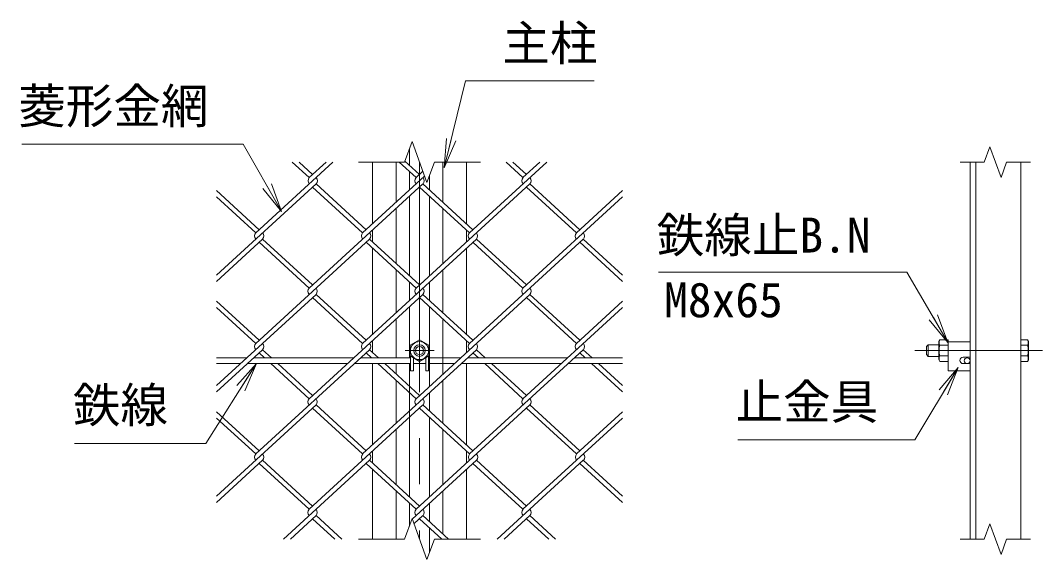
# Model space of a CAD drawing. Units: millimetres, scale not verified. Extents: x -4200 to 4200, y -2970 to 2970.
# Drawn here: x 739 to 2148, y -868 to -131 of the extents above; entities that cross this region are included whole.
import ezdxf
from ezdxf.enums import TextEntityAlignment as Align

# ---------------------------------------------------------------- set-up
doc = ezdxf.new("R2010")
doc.units = ezdxf.units.MM
doc.header["$LTSCALE"] = 10
doc.linetypes.add('USER1', pattern=[50.8, 31.75, -6.35, 6.35, -6.35])
for name, color, linetype, lineweight in [('0-0_D-STR1', 1, 'Continuous', 18), ('0-1_D-BMK', 2, 'USER1', 13), ('0-2_D-STR-DIM', 7, 'Continuous', 13), ('0-6_D-STR3', 3, 'Continuous', 13), ('0-7_D-STR-TXT', 7, 'Continuous', 13), ('0-8_0', 7, 'Continuous', 18), ('0-A_D-STR2', 7, 'Continuous', 13)]:
    doc.layers.add(name, color=color, linetype=linetype, lineweight=lineweight)
doc.styles.add('ＭＳ ゴシック', font='')
doc.styles.get('ＭＳ ゴシック').set_extended_font_data('MS Gothic')

# ---------------------------------------------------------------- blocks, each defined once
blk = doc.blocks.new('_Open')
at = {"layer": '0-8_0'}
blk.add_line((-10, 1.667), (0, 0), dxfattribs=at)
blk.add_lwpolyline([(-10, -1.667), (0, 0), (-10, 0)], dxfattribs=at)

msp = doc.modelspace()

# ---------------------------------------------------------------- linework, layer by layer
at = {"layer": '0-0_D-STR1'}
for p, q in [((1274.93, -308.46), (1274.93, -330.63)), ((1223.93, -411.7), (1223.93, -326.38)), ((1256.93, -381.46), (1256.93, -326.38)), ((1320.93, -381.46), (1320.93, -326.38)), ((1353.93, -411.7), (1353.93, -326.38)), ((2048.25, -846.38), (2048.25, -326.38)), ((2056.25, -846.38), (2056.25, -326.38)), ((2118.25, -846.38), (2118.25, -326.38)), ((1274.93, -339.31), (1274.93, -364.97)), ((1302.93, -344.29), (1302.93, -364.97)), ((1274.93, -373.65), (1274.93, -483.11)), ((1302.93, -373.65), (1302.93, -483.11)), ((1256.93, -466.62), (1256.93, -390.14)), ((1320.93, -466.62), (1320.93, -390.14)), ((1223.93, -436.38), (1223.93, -420.38)), ((1353.93, -436.38), (1353.93, -420.38)), ((1223.93, -564.18), (1223.93, -445.06)), ((1353.93, -564.18), (1353.93, -445.06)), ((1256.93, -533.94), (1256.93, -475.3)), ((1320.93, -533.94), (1320.93, -475.3)), ((1274.93, -491.79), (1274.93, -517.45)), ((1302.93, -491.79), (1302.93, -517.45)), ((1274.93, -526.13), (1274.93, -596.38)), ((1302.93, -526.13), (1302.93, -635.59)), ((1256.93, -596.38), (1256.93, -542.62)), ((1320.93, -619.1), (1320.93, -542.62)), ((1223.93, -588.86), (1223.93, -572.86)), ((1353.93, -588.86), (1353.93, -572.86)), ((1223.93, -716.66), (1223.93, -604.38)), ((1256.93, -619.1), (1256.93, -604.38)), ((1274.93, -604.38), (1274.93, -788.07)), ((1353.93, -716.66), (1353.93, -604.38)), ((1256.93, -686.42), (1256.93, -627.78)), ((1320.93, -686.42), (1320.93, -627.78)), ((1302.93, -644.27), (1302.93, -669.93)), ((1302.93, -678.61), (1302.93, -788.07)), ((1256.93, -771.58), (1256.93, -695.1)), ((1320.93, -771.58), (1320.93, -695.1)), ((1223.93, -741.34), (1223.93, -725.34)), ((1353.93, -741.34), (1353.93, -725.34)), ((1223.93, -846.38), (1223.93, -750.02)), ((1353.93, -846.38), (1353.93, -750.02)), ((1256.93, -846.38), (1256.93, -780.26)), ((1320.93, -838.9), (1320.93, -780.26)), ((1274.93, -796.75), (1274.93, -828.46)), ((1302.93, -796.75), (1302.93, -822.41)), ((1302.93, -831.09), (1302.93, -864.29))]:
    msp.add_line(p, q, dxfattribs=at)
at = {"layer": '0-1_D-BMK'}
for p, q in [((1288.93, -326.38), (1288.93, -846.38)), ((1308.93, -586.38), (1268.93, -586.38)), ((1972.25, -586.38), (2148.25, -586.38))]:
    msp.add_line(p, q, dxfattribs=at)
at = {"layer": '0-2_D-STR-DIM'}
for p, q in [((1268.41, -326.38), (1204.93, -326.38)), ((1372.93, -326.38), (1309.46, -326.38)), ((2034.75, -326.38), (2067.85, -326.38)), ((2098.64, -326.38), (2131.75, -326.38)), ((1268.41, -846.38), (1204.93, -846.38)), ((1372.93, -846.38), (1309.46, -846.38)), ((2034.75, -846.38), (2067.85, -846.38)), ((2098.64, -846.38), (2131.75, -846.38))]:
    msp.add_line(p, q, dxfattribs=at)
for points in [[(1268.41, -326.38), (1278.67, -298.19), (1299.2, -354.57), (1309.46, -326.38)], [(2098.64, -326.38), (2090.94, -347.52), (2075.55, -305.23), (2067.85, -326.38)], [(1268.41, -846.38), (1278.67, -818.19), (1299.2, -874.57), (1309.46, -846.38)], [(2098.64, -846.38), (2090.94, -867.52), (2075.55, -825.23), (2067.85, -846.38)]]:
    msp.add_lwpolyline(points, dxfattribs=at)
at = {"layer": '0-6_D-STR3'}
for p, q in [((1288.93, -571.37), (1275.93, -578.87)), ((1301.93, -578.87), (1288.93, -571.37)), ((2005.25, -598.88), (2005.25, -573.88)), ((2018.25, -601.39), (2018.25, -571.37)), ((2018.25, -574.38), (2018.25, -614.38)), ((2018.25, -574.38), (2048.25, -574.38)), ((2118.25, -571.37), (2118.25, -601.39)), ((2118.25, -571.37), (2127.45, -571.37)), ((2128.85, -573.78), (2127.45, -571.37)), ((2128.85, -573.78), (2128.85, -598.98)), ((1275.93, -578.87), (1275.93, -593.88)), ((1301.93, -593.88), (1301.93, -578.87)), ((1990.65, -578.38), (1988.25, -580.78)), ((1988.25, -580.78), (1988.25, -591.98)), ((2005.25, -578.38), (1990.65, -578.38)), ((2018.25, -578.87), (2006.7, -578.87)), ((2118.25, -578.87), (2127.45, -578.87)), ((1050.82, -596.38), (1008.93, -596.38)), ((1042.09, -604.38), (1008.93, -604.38)), ((1189.54, -604.38), (1051.56, -604.38)), ((1198.27, -596.38), (1060.29, -596.38)), ((1276.43, -604.38), (1199.02, -604.38)), ((1276.43, -596.38), (1207.75, -596.38)), ((1275.93, -593.88), (1288.93, -601.39)), ((1276.43, -594.17), (1276.43, -614.38)), ((1280.43, -596.48), (1280.43, -614.38)), ((1297.43, -604.38), (1280.43, -604.38)), ((1288.93, -601.39), (1301.93, -593.88)), ((1297.43, -596.48), (1297.43, -614.38)), ((1301.43, -594.17), (1301.43, -614.38)), ((1345.73, -596.38), (1301.43, -596.38)), ((1337, -604.38), (1301.43, -604.38)), ((1484.45, -604.38), (1346.47, -604.38)), ((1493.18, -596.38), (1355.2, -596.38)), ((1568.93, -604.38), (1493.93, -604.38)), ((1568.93, -596.38), (1502.66, -596.38)), ((2005.25, -594.38), (1990.65, -594.38)), ((2018.25, -593.88), (2006.7, -593.88)), ((2038.75, -595.38), (2048.25, -595.38)), ((2038.75, -604.38), (2048.25, -604.38)), ((2048.25, -604.38), (2048.25, -614.38)), ((2118.25, -593.88), (2127.45, -593.88)), ((2118.25, -601.39), (2127.45, -601.39)), ((2128.85, -598.98), (2127.45, -601.39)), ((1276.43, -614.38), (1280.43, -614.38)), ((1297.43, -614.38), (1301.43, -614.38)), ((2018.25, -614.38), (2048.25, -614.38))]:
    msp.add_line(p, q, dxfattribs=at)
for points in [[(2018.25, -571.37), (2006.7, -571.37), (2005.25, -573.88)], [(1990.65, -578.38), (1990.65, -594.38), (1988.25, -591.98)], [(2018.25, -601.39), (2006.7, -601.39), (2005.25, -598.88)]]:
    msp.add_lwpolyline(points, dxfattribs=at)
for centre, radius in [((1288.93, -586.38), 12.5), ((1288.93, -586.38), 8), ((1288.93, -586.38), 5.6), ((2044.25, -600.38), 4)]:
    msp.add_circle(centre, radius, dxfattribs=at)
for centre, radius, start, end in [((2012.18, -575.12), 6.64, 145.61586, 214.38414), ((2121.97, -575.12), 6.64, 325.61585, 34.38415), ((2030.37, -586.38), 24.84, 162.4121, 197.5879), ((2103.78, -586.38), 24.84, 342.4121, 17.5879), ((2012.18, -597.64), 6.64, 145.61584, 214.38415), ((2038.75, -599.88), 4.5, 90, 270), ((2121.97, -597.64), 6.64, 325.61585, 34.38415)]:
    msp.add_arc(centre, radius, start, end, dxfattribs=at)
at = {"layer": '0-7_D-STR-TXT'}
for points in [[(1529.65, -214.5), (1352.33, -214.5), (1323.53, -332.54)], [(740.39, -301.77), (1045.88, -301.77), (1097.57, -392.71)], [(1618.4, -478.45), (1961.2, -478.45), (2016.82, -573.35)], [(813.12, -714.35), (993.99, -714.35), (1062.89, -606.06)], [(1728.1, -709.69), (1971.92, -709.69), (2030.8, -611.49)]]:
    msp.add_lwpolyline(points, dxfattribs=at)
at = {"layer": '0-A_D-STR2'}
for p, q in [((1169.6, -326.38), (1063.01, -424.04)), ((1136.74, -347.8), (1113.36, -326.38)), ((1141.48, -343.46), (1122.84, -326.38)), ((1160.36, -326.38), (1136.86, -347.91)), ((1284.2, -347.8), (1260.82, -326.38)), ((1288.93, -343.46), (1268.88, -325.09)), ((1464.51, -326.38), (1357.93, -424.04)), ((1431.65, -347.8), (1408.27, -326.38)), ((1436.39, -343.46), (1417.75, -326.38)), ((1455.03, -326.38), (1431.65, -347.8)), ((1295.97, -345.7), (1210.47, -424.04)), ((1293.6, -339.19), (1284.2, -347.8)), ((1146.22, -356.48), (1008.93, -482.28)), ((1067.75, -419.7), (1008.93, -365.8)), ((1293.67, -356.48), (1136.74, -500.28)), ((1210.47, -424.04), (1141.48, -360.82)), ((1215.21, -419.7), (1146.22, -356.48)), ((1441.13, -356.48), (1284.2, -500.28)), ((1357.93, -424.04), (1288.93, -360.82)), ((1362.66, -419.7), (1293.67, -356.48)), ((1505.38, -424.04), (1436.39, -360.82)), ((1510.12, -419.7), (1441.13, -356.48)), ((1568.93, -365.8), (1505.38, -424.04)), ((1063.01, -424.04), (1008.93, -374.49)), ((1568.93, -374.49), (1431.65, -500.28)), ((1072.49, -432.72), (1008.93, -490.96)), ((1219.94, -432.72), (1063.01, -576.52)), ((1141.48, -495.94), (1072.49, -432.72)), ((1367.4, -432.72), (1210.47, -576.52)), ((1288.93, -495.94), (1219.94, -432.72)), ((1514.85, -432.72), (1357.93, -576.52)), ((1436.39, -495.94), (1367.4, -432.72)), ((1568.93, -482.28), (1514.85, -432.72)), ((1136.74, -500.28), (1067.75, -437.06)), ((1284.2, -500.28), (1215.21, -437.06)), ((1431.65, -500.28), (1363.08, -437.44)), ((1568.93, -490.96), (1510.12, -437.06)), ((1146.22, -508.96), (1008.93, -634.76)), ((1067.75, -572.18), (1008.93, -518.28)), ((1293.67, -508.96), (1136.74, -652.76)), ((1210.47, -576.52), (1141.48, -513.3)), ((1215.21, -572.18), (1146.22, -508.96)), ((1441.13, -508.96), (1284.2, -652.76)), ((1357.93, -576.52), (1288.93, -513.3)), ((1362.66, -572.18), (1293.67, -508.96)), ((1505.38, -576.52), (1436.39, -513.3)), ((1510.12, -572.18), (1441.13, -508.96)), ((1568.93, -518.28), (1505.38, -576.52)), ((1063.01, -576.52), (1008.93, -526.96)), ((1568.93, -526.96), (1431.65, -652.76)), ((1072.49, -585.2), (1008.93, -643.44)), ((1219.94, -585.2), (1063.01, -729)), ((1075.21, -596.38), (1067.75, -589.54)), ((1084.68, -596.38), (1072.49, -585.2)), ((1367.4, -585.2), (1210.47, -729)), ((1222.67, -596.38), (1215.21, -589.54)), ((1232.14, -596.38), (1219.94, -585.2)), ((1514.85, -585.2), (1357.93, -729)), ((1370.12, -596.38), (1362.66, -589.54)), ((1379.6, -596.38), (1367.4, -585.2)), ((1517.58, -596.38), (1510.12, -589.54)), ((1527.05, -596.38), (1514.85, -585.2)), ((1136.74, -652.76), (1083.94, -604.38)), ((1141.48, -648.42), (1093.42, -604.38)), ((1284.2, -652.76), (1231.4, -604.38)), ((1288.93, -648.42), (1240.87, -604.38)), ((1431.65, -652.76), (1378.85, -604.38)), ((1436.39, -648.42), (1388.33, -604.38)), ((1568.93, -643.44), (1526.31, -604.38)), ((1568.93, -634.76), (1535.78, -604.38)), ((1146.22, -661.44), (1008.93, -787.24)), ((1293.67, -661.44), (1136.74, -805.24)), ((1215.21, -724.66), (1146.22, -661.44)), ((1441.13, -661.44), (1284.2, -805.24)), ((1362.66, -724.66), (1293.67, -661.44)), ((1510.12, -724.66), (1441.13, -661.44)), ((1067.75, -724.66), (1008.93, -670.76)), ((1210.47, -729), (1141.48, -665.78)), ((1357.93, -729), (1288.93, -665.78)), ((1505.38, -729), (1436.39, -665.78)), ((1568.93, -670.76), (1505.38, -729)), ((1063.01, -729), (1008.93, -679.44)), ((1568.93, -679.44), (1431.65, -805.24)), ((1072.49, -737.68), (1008.93, -795.92)), ((1136.74, -805.24), (1067.75, -742.02)), ((1141.48, -800.9), (1072.49, -737.68)), ((1219.94, -737.68), (1101.32, -846.38)), ((1284.2, -805.24), (1215.21, -742.02)), ((1288.93, -800.9), (1219.94, -737.68)), ((1367.4, -737.68), (1278.89, -818.78)), ((1431.65, -805.24), (1362.66, -742.02)), ((1436.39, -800.9), (1367.4, -737.68)), ((1514.85, -737.68), (1396.23, -846.38)), ((1568.93, -795.92), (1510.12, -742.02)), ((1568.93, -787.24), (1514.85, -737.68)), ((1146.22, -813.92), (1110.79, -846.38)), ((1181.64, -846.38), (1146.22, -813.92)), ((1293.67, -813.92), (1281.26, -825.29)), ((1329.09, -846.38), (1293.67, -813.92)), ((1441.13, -813.92), (1405.71, -846.38)), ((1476.55, -846.38), (1441.13, -813.92)), ((1172.16, -846.38), (1141.48, -818.26)), ((1319.62, -846.38), (1288.93, -818.26)), ((1467.07, -846.38), (1436.39, -818.26))]:
    msp.add_line(p, q, dxfattribs=at)
for centre, start, end in [((1141.59, -352.26), 137.5, 222.5), ((1141.59, -352.26), 317.5, 42.5), ((1289.04, -352.26), 137.5, 222.5), ((1289.04, -352.26), 317.5, 42.5), ((1436.5, -352.26), 137.5, 222.5), ((1436.5, -352.26), 317.5, 42.5), ((1067.75, -428.38), 137.5, 222.5), ((1067.75, -428.38), 317.5, 42.5), ((1215.21, -428.38), 137.5, 222.5), ((1215.21, -428.38), 317.5, 42.5), ((1362.66, -428.38), 137.5, 222.5), ((1362.66, -428.38), 317.5, 42.5), ((1510.22, -428.5), 137.5, 222.5), ((1510.22, -428.5), 317.5, 42.5), ((1141.47, -504.63), 137.5, 222.5), ((1141.47, -504.63), 317.5, 42.5), ((1288.92, -504.63), 137.5, 222.5), ((1288.92, -504.63), 317.5, 42.5), ((1436.38, -504.63), 137.5, 222.5), ((1436.38, -504.63), 317.5, 42.5), ((1067.75, -580.86), 137.5, 222.5), ((1067.75, -580.86), 317.5, 42.5), ((1215.21, -580.86), 137.5, 222.5), ((1215.21, -580.86), 317.5, 42.5), ((1362.66, -580.86), 137.5, 222.5), ((1362.66, -580.86), 317.5, 42.5), ((1510.22, -580.98), 137.5, 222.5), ((1510.22, -580.98), 317.5, 42.5), ((1141.47, -657.11), 137.5, 222.5), ((1141.47, -657.11), 317.5, 42.5), ((1289.05, -657.21), 137.5, 222.5), ((1289.05, -657.21), 317.5, 42.5), ((1436.51, -657.21), 137.5, 222.5), ((1436.51, -657.21), 317.5, 42.5), ((1067.87, -733.45), 137.5, 222.5), ((1067.87, -733.45), 317.5, 42.5), ((1215.33, -733.45), 137.5, 222.5), ((1215.33, -733.45), 317.5, 42.5), ((1362.78, -733.45), 137.5, 222.5), ((1362.78, -733.45), 317.5, 42.5), ((1510.34, -733.57), 137.5, 222.5), ((1510.34, -733.57), 317.5, 42.5), ((1141.47, -809.59), 137.5, 222.5), ((1141.47, -809.59), 317.5, 42.5), ((1289.05, -809.69), 137.5, 222.5), ((1289.05, -809.69), 317.5, 42.5), ((1436.51, -809.69), 137.5, 222.5), ((1436.51, -809.69), 317.5, 42.5)]:
    msp.add_arc(centre, 6.42, start, end, dxfattribs=at)

# ---------------------------------------------------------------- block references
at = {"layer": '0-7_D-STR-TXT', "xscale": 4, "yscale": 4}
for p, rotation in [((1323.05, -334.48), 256.28935), ((1098.56, -394.45), 299.61327), ((2017.83, -575.07), 300.37182), ((1063.96, -604.38), 57.53248), ((2031.82, -609.78), 59.05204)]:
    msp.add_blockref('_Open', p, dxfattribs=dict(at, rotation=rotation))

# ---------------------------------------------------------------- texts
at = {"layer": '0-7_D-STR-TXT', "style": 'ＭＳ ゴシック'}
for s, p in [('主柱', (1403.25, -200.77)), ('菱形金網', (735.57, -287.53)), ('鉄線止B.N', (1616.11, -465.61)), ('M8x65', (1626.3, -554.85)), ('鉄線', (810.83, -699.99)), ('止金具', (1724.8, -695.45))]:
    msp.add_text(s, height=48.09, dxfattribs=at).set_placement(p, align=Align.BOTTOM_LEFT)

doc.saveas('drawing.dxf')
